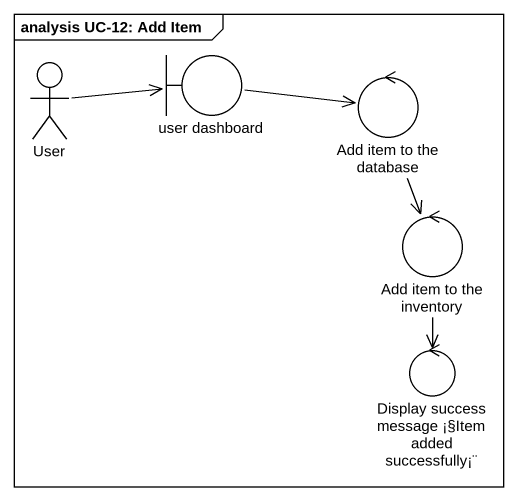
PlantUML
@startuml
mainframe analysis UC-12: Add Item
actor User
boundary "user dashboard" as user_dashboard
control "Add item to the database" as Add_item_to_the_database
control "Add item to the inventory" as Add_item_to_the_inventory
control "Display success message ¡§Item added successfully¡¨" as Display_success_message
User -right-> user_dashboard
user_dashboard -right-> Add_item_to_the_database
Add_item_to_the_database --> Add_item_to_the_inventory
Add_item_to_the_inventory --> Display_success_message
@enduml
